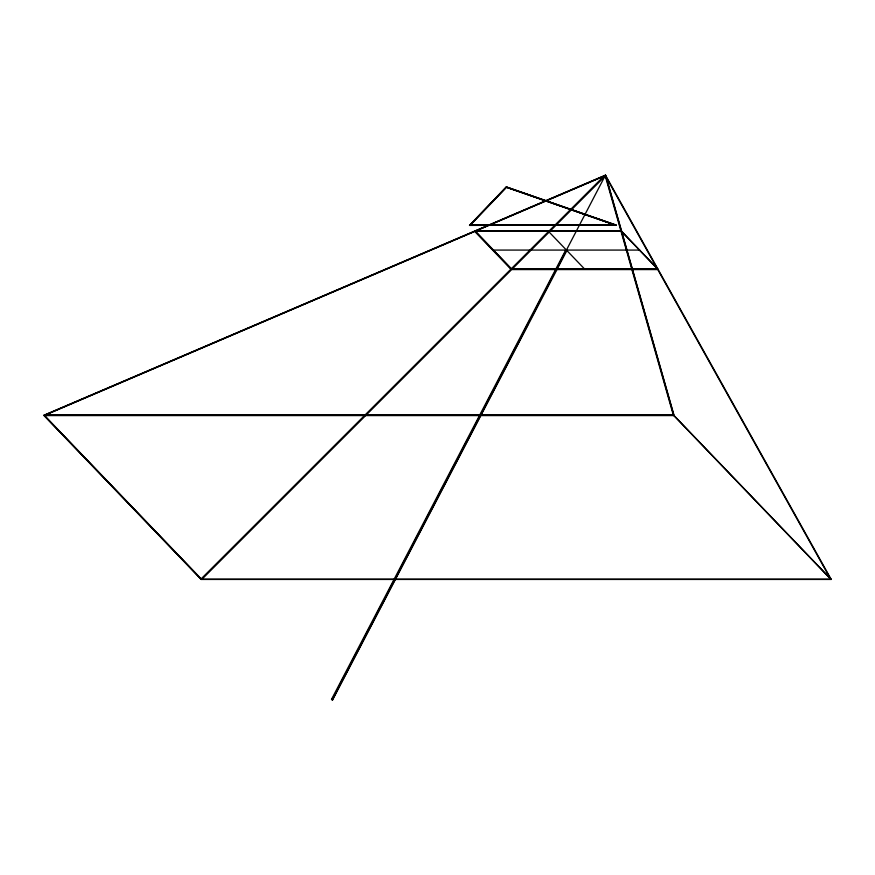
<?xml version="1.0" encoding="UTF-8"?>
<svg xmlns="http://www.w3.org/2000/svg" width="875" height="875" viewBox="0 0 875 875"><rect width="100%" height="100%" fill="white"/><g stroke="black" fill="none" stroke-linecap="round" stroke-linejoin="round"><path stroke-width="1.31" d="M469.525 225.411L506.352 186.9L616.197 225.061L469.525 225.411L506.352 186.9M506.647 187.206L614.862 224.798L506.647 187.206L470.356 225.148L614.862 224.798M331.527 699.322L565.863 249.812L566.486 249.812L566.989 250.338L332.653 699.836L331.527 699.322L332.653 699.836M332.03 699.836L605.478 175.164L831.25 579.447L201.162 579.447L43.75 415.319L605.478 175.164L673.838 415.319L831.25 579.447M332.402 699.584L527.68 324.997M511.219 268.887L603.914 176.203L475.136 231.262M201.162 579.447L605.478 175.164M202.027 579.031L511.514 269.577L657.759 269.577L830.572 579.031M511.93 269.161L605.358 175.733L657.519 269.161M475.333 231L605.128 175.503L620.922 231M469.7 225.061L616.197 225.061M493.183 250.075L639.68 250.075M566.989 250.338L565.863 249.812M43.75 415.319L673.838 415.319M506.177 187.25L616.022 225.411M548.133 231L584.73 269.161M475.442 231.262L511.536 268.898L657.409 268.898L621.316 231.262L474.753 231.252L44.778 415.078L673.323 415.078L620.998 231.252M605.959 176.203L621.633 231.262M621.688 231.438L674.045 415.417M510.923 269.183L201.195 578.878L44.417 415.417L474.72 231.438L510.923 269.183M621.381 231L474.884 231L511.481 269.161L657.978 269.161L621.381 231M673.783 415.581L44.308 415.581L201.217 579.184L830.692 579.184L673.783 415.581"/></g></svg>
